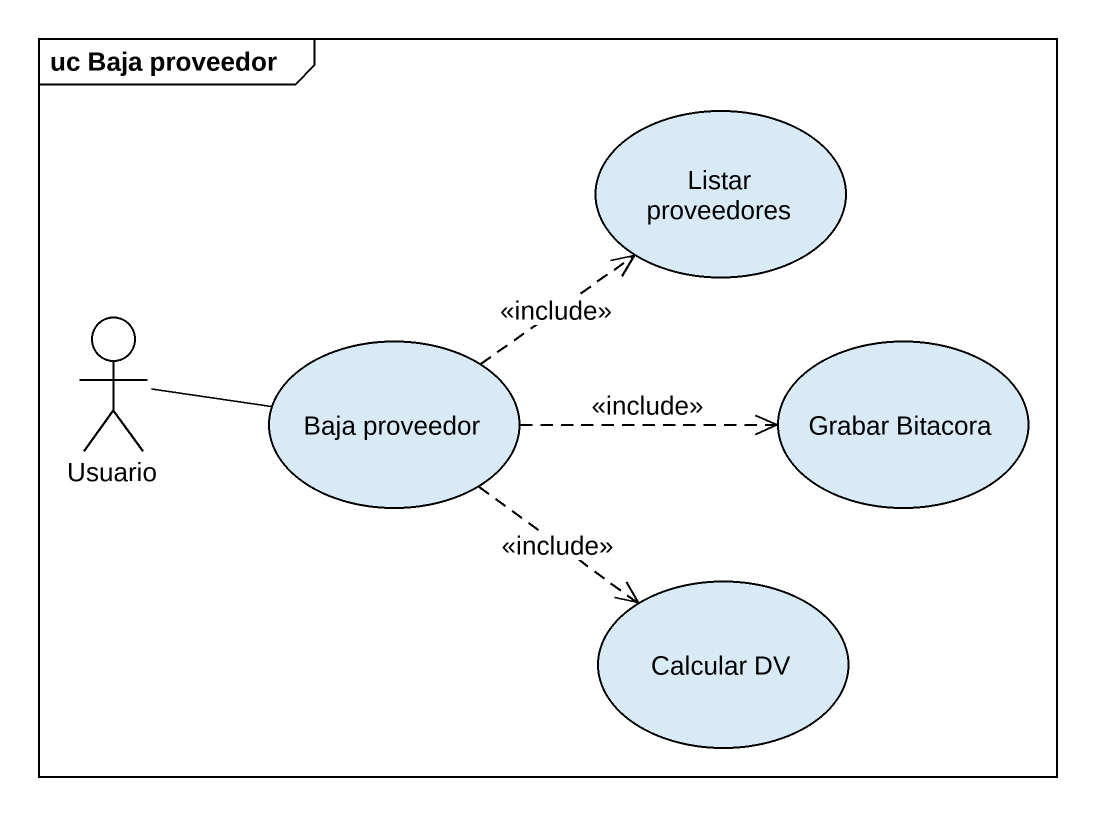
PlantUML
@startuml
mainframe uc Baja proveedor
usecase "Listar proveedores" as Listar_proveedores
actor Usuario
usecase "Baja proveedor" as Baja_proveedor
usecase "Grabar Bitacora" as Grabar_Bitacora
usecase "Calcular DV" as Calcular_DV
Usuario -right- Baja_proveedor
Baja_proveedor .up.> Listar_proveedores : <<include>>
Baja_proveedor .right.> Grabar_Bitacora : <<include>>
Baja_proveedor ..> Calcular_DV : <<include>>
@enduml
